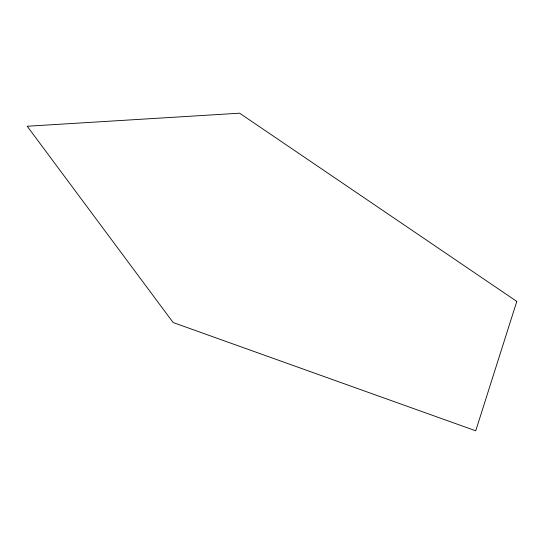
<?xml version="1.0" encoding="UTF-8"?>
<svg xmlns="http://www.w3.org/2000/svg" width="544" height="544" viewBox="0 0 544 544"><rect width="100%" height="100%" fill="white"/><g stroke="black" fill="none" stroke-linecap="round" stroke-linejoin="round"><path stroke-width="0.82" d="M516.8 301.424L475.728 430.807L173.135 322.531L27.207 126.242L239.605 113.2L516.8 301.43"/></g></svg>
